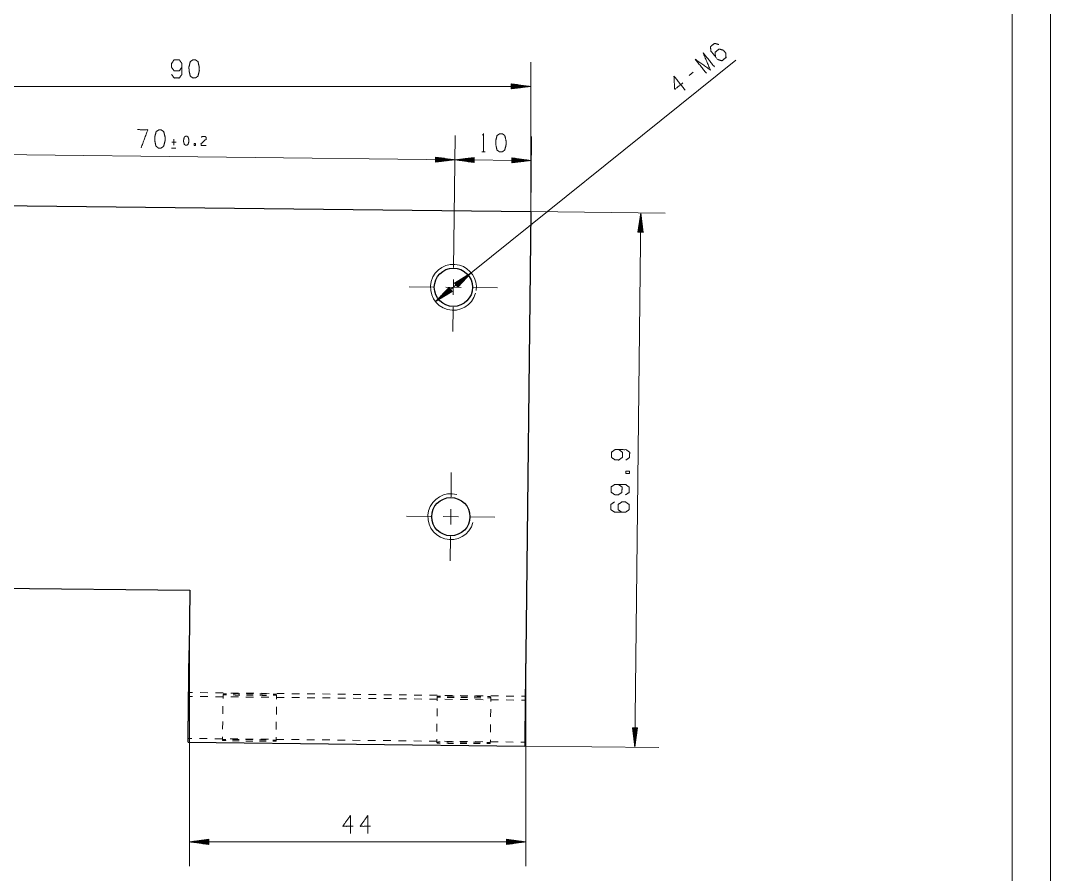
# Model space of a CAD drawing. Header units: millimetres. Extents: x 0 to 420, y 0 to 732.
# Drawn here: x 285.4 to 420, y 66.8 to 178.4 of the extents above; entities that cross this region are included whole.
import ezdxf

# ---------------------------------------------------------------- set-up
doc = ezdxf.new("R2010")
doc.units = ezdxf.units.MM
doc.layers.add('1', color=7, linetype='Continuous', true_color=0xffffff)

msp = doc.modelspace()

# ---------------------------------------------------------------- linework, layer by layer
at = {"layer": '1', "color": 132, "linetype": 'Continuous', "lineweight": 18}
for p, q in [((420, 0), (420, 297)), ((415, 5), (415, 292))]:
    msp.add_line(p, q, dxfattribs=at)
at = {"layer": '1', "color": 13, "linetype": 'Continuous', "lineweight": 18}
for p, q in [((339.63, 141.69), (378.89, 173.24)), ((352.08, 153.46), (352.08, 173.01)), ((352.08, 169.83), (262.08, 169.83)), ((349.54, 170.17), (349.54, 169.5)), ((352.08, 169.83), (349.54, 170.17)), ((349.54, 170.16), (349.57, 170.16)), ((349.54, 170.16), (349.57, 170.16)), ((349.54, 170.11), (349.96, 170.11)), ((349.54, 170.06), (350.34, 170.06)), ((349.54, 170.01), (350.73, 170.01)), ((349.54, 169.96), (351.11, 169.96)), ((349.54, 169.91), (351.5, 169.91)), ((349.54, 169.86), (351.89, 169.86)), ((349.54, 169.5), (352.08, 169.83)), ((349.54, 169.81), (351.89, 169.81)), ((349.54, 169.76), (351.5, 169.76)), ((349.54, 169.71), (351.11, 169.71)), ((349.54, 169.66), (350.73, 169.66)), ((349.54, 169.6), (350.34, 169.6)), ((349.54, 169.55), (349.96, 169.55)), ((349.54, 169.5), (349.57, 169.5)), ((349.54, 169.5), (349.57, 169.5)), ((342.03, 149.34), (342.19, 163.41)), ((342.03, 149.34), (342.19, 163.41)), ((352.08, 153.46), (352.19, 163.3)), ((342.15, 160.24), (272.16, 161.03)), ((339.62, 160.6), (339.61, 159.93)), ((339.61, 160.34), (341.58, 160.32)), ((339.61, 160.29), (341.96, 160.27)), ((339.61, 160.24), (341.96, 160.22)), ((339.61, 159.93), (342.15, 160.24)), ((339.61, 160.19), (341.57, 160.17)), ((339.62, 160.6), (339.65, 160.6)), ((339.62, 160.6), (339.65, 160.6)), ((342.15, 160.24), (339.62, 160.6)), ((339.62, 160.55), (340.03, 160.54)), ((339.62, 160.5), (340.42, 160.49)), ((339.62, 160.45), (340.81, 160.43)), ((339.62, 160.4), (341.19, 160.38)), ((344.7, 160.55), (342.15, 160.24)), ((342.15, 160.24), (344.69, 159.88)), ((342.15, 160.24), (352.15, 160.13)), ((344.69, 160.24), (342.35, 160.26)), ((344.69, 160.19), (342.35, 160.21)), ((344.69, 160.29), (342.73, 160.31)), ((344.7, 160.34), (343.12, 160.36)), ((344.7, 160.39), (343.51, 160.4)), ((344.7, 160.44), (343.89, 160.45)), ((344.7, 160.49), (344.28, 160.49)), ((344.7, 160.54), (344.67, 160.54)), ((344.7, 160.54), (344.67, 160.54)), ((344.69, 159.88), (344.7, 160.55)), ((349.62, 160.49), (349.61, 159.82)), ((349.61, 160.28), (351.19, 160.26)), ((349.61, 160.23), (351.58, 160.21)), ((349.61, 160.18), (351.96, 160.15)), ((349.62, 160.49), (349.65, 160.49)), ((349.62, 160.49), (349.65, 160.49)), ((352.15, 160.13), (349.62, 160.49)), ((349.62, 160.43), (350.03, 160.43)), ((349.62, 160.38), (350.42, 160.37)), ((349.62, 160.33), (350.8, 160.32)), ((339.61, 160.14), (341.19, 160.12)), ((339.61, 160.09), (340.8, 160.08)), ((339.61, 160.04), (340.42, 160.03)), ((339.61, 159.99), (340.03, 159.98)), ((339.61, 159.94), (339.64, 159.94)), ((339.61, 159.94), (339.64, 159.94)), ((344.69, 160.13), (342.73, 160.16)), ((344.69, 160.08), (343.12, 160.1)), ((344.69, 160.03), (343.5, 160.05)), ((344.69, 159.98), (343.89, 159.99)), ((344.69, 159.93), (344.27, 159.94)), ((344.69, 159.88), (344.66, 159.88)), ((344.69, 159.88), (344.66, 159.88)), ((349.61, 160.13), (351.96, 160.1)), ((349.61, 159.82), (352.15, 160.13)), ((349.61, 160.08), (351.57, 160.06)), ((349.61, 160.03), (351.19, 160.01)), ((349.61, 159.98), (350.8, 159.96)), ((349.61, 159.93), (350.41, 159.92)), ((349.61, 159.88), (350.03, 159.87)), ((349.61, 159.83), (349.64, 159.82)), ((349.61, 159.83), (349.64, 159.82)), ((352.08, 153.46), (369.63, 153.26)), ((366.46, 153.3), (365.67, 83.43)), ((366.46, 153.3), (366.09, 150.76)), ((366.3, 150.76), (366.32, 152.33)), ((366.35, 150.76), (366.37, 152.72)), ((366.4, 150.76), (366.43, 153.1)), ((366.45, 150.76), (366.48, 153.1)), ((366.76, 150.75), (366.46, 153.3)), ((366.5, 150.76), (366.53, 152.72)), ((366.55, 150.76), (366.57, 152.33)), ((366.09, 150.76), (366.76, 150.75)), ((366.1, 150.76), (366.1, 150.79)), ((366.1, 150.76), (366.1, 150.79)), ((366.15, 150.76), (366.15, 151.18)), ((366.2, 150.76), (366.21, 151.56)), ((366.25, 150.76), (366.26, 151.95)), ((366.6, 150.76), (366.62, 151.95)), ((366.66, 150.76), (366.66, 151.56)), ((366.71, 150.75), (366.71, 151.17)), ((366.76, 150.75), (366.76, 150.79)), ((366.76, 150.75), (366.76, 150.79)), ((344.3, 145.45), (342.11, 144.12)), ((342.53, 143.6), (344.3, 145.45)), ((342.11, 144.12), (342.53, 143.6)), ((342.12, 144.12), (342.14, 144.14)), ((342.12, 144.12), (342.14, 144.14)), ((342.15, 144.08), (342.48, 144.34)), ((342.18, 144.04), (342.81, 144.54)), ((342.21, 144), (343.14, 144.75)), ((342.24, 143.96), (343.47, 144.95)), ((342.28, 143.92), (343.81, 145.15)), ((342.31, 143.88), (344.14, 145.35)), ((342.34, 143.84), (344.17, 145.31)), ((342.37, 143.8), (343.9, 145.03)), ((342.4, 143.76), (343.63, 144.75)), ((342.44, 143.72), (343.36, 144.47)), ((342.47, 143.68), (343.09, 144.19)), ((341.4, 143.55), (339.63, 141.69)), ((339.63, 141.69), (341.82, 143.02)), ((341.59, 143.3), (339.76, 141.83)), ((341.62, 143.27), (339.79, 141.8)), ((341.56, 143.34), (340.03, 142.12)), ((341.66, 143.23), (340.13, 142)), ((341.53, 143.38), (340.3, 142.4)), ((341.69, 143.19), (340.46, 142.2)), ((341.5, 143.42), (340.57, 142.68)), ((341.72, 143.15), (340.79, 142.4)), ((341.46, 143.46), (340.84, 142.96)), ((341.43, 143.5), (341.11, 143.24)), ((341.75, 143.11), (341.12, 142.6)), ((341.4, 143.54), (341.38, 143.52)), ((341.4, 143.54), (341.38, 143.52)), ((341.82, 143.02), (341.4, 143.55)), ((341.78, 143.07), (341.46, 142.81)), ((341.81, 143.03), (341.79, 143.01)), ((341.81, 143.03), (341.79, 143.01)), ((342.5, 143.64), (342.83, 143.91)), ((342.53, 143.6), (342.56, 143.62)), ((342.53, 143.6), (342.56, 143.62)), ((307.47, 100.02), (307.47, 67.89)), ((351.43, 95.59), (351.43, 67.89)), ((365.36, 85.97), (365.67, 83.43)), ((366.03, 85.97), (365.36, 85.97)), ((365.37, 85.97), (365.37, 85.94)), ((365.37, 85.97), (365.37, 85.94)), ((365.42, 85.97), (365.41, 85.55)), ((365.47, 85.97), (365.46, 85.17)), ((365.52, 85.97), (365.5, 84.78)), ((365.57, 85.97), (365.55, 84.4)), ((365.62, 85.97), (365.6, 84.01)), ((365.67, 85.97), (365.64, 83.62)), ((365.67, 83.43), (366.03, 85.97)), ((365.72, 85.97), (365.69, 83.62)), ((365.77, 85.97), (365.75, 84.01)), ((365.82, 85.97), (365.8, 84.39)), ((365.87, 85.97), (365.86, 84.78)), ((365.92, 85.97), (365.92, 85.16)), ((365.98, 85.97), (365.97, 85.55)), ((366.03, 85.97), (366.03, 85.93)), ((366.03, 85.97), (366.03, 85.93)), ((351.29, 83.59), (368.84, 83.39)), ((310.01, 71.4), (307.47, 71.06)), ((310.01, 71.34), (309.59, 71.34)), ((310.01, 71.39), (309.98, 71.39)), ((310.01, 71.39), (309.98, 71.39)), ((310.01, 70.73), (310.01, 71.4)), ((348.89, 71.4), (348.89, 70.73)), ((351.43, 71.06), (348.89, 71.4)), ((348.89, 71.39), (348.92, 71.39)), ((348.89, 71.39), (348.92, 71.39)), ((348.89, 71.34), (349.3, 71.34)), ((307.47, 71.06), (310.01, 70.73)), ((351.43, 71.06), (307.47, 71.06)), ((310.01, 71.09), (307.67, 71.09)), ((310.01, 71.04), (307.67, 71.04)), ((310.01, 71.14), (308.05, 71.14)), ((310.01, 70.99), (308.05, 70.99)), ((310.01, 71.19), (308.44, 71.19)), ((310.01, 70.93), (308.44, 70.93)), ((310.01, 71.24), (308.82, 71.24)), ((310.01, 70.88), (308.82, 70.88)), ((310.01, 71.29), (309.21, 71.29)), ((310.01, 70.83), (309.21, 70.83)), ((310.01, 70.78), (309.59, 70.78)), ((310.01, 70.73), (309.98, 70.73)), ((310.01, 70.73), (309.98, 70.73)), ((348.89, 71.29), (349.69, 71.29)), ((348.89, 71.24), (350.07, 71.24)), ((348.89, 71.19), (350.46, 71.19)), ((348.89, 71.14), (350.85, 71.14)), ((348.89, 71.09), (351.23, 71.09)), ((348.89, 70.73), (351.43, 71.06)), ((348.89, 71.04), (351.23, 71.04)), ((348.89, 70.99), (350.85, 70.99)), ((348.89, 70.93), (350.46, 70.93)), ((348.89, 70.88), (350.07, 70.88)), ((348.89, 70.83), (349.69, 70.83)), ((348.89, 70.78), (349.3, 70.78)), ((348.89, 70.73), (348.92, 70.73)), ((348.89, 70.73), (348.92, 70.73))]:
    msp.add_line(p, q, dxfattribs=at)
at = {"layer": '1', "color": 95, "linetype": 'Continuous', "lineweight": 18}
for p, q in [((373.3, 171.69), (372.77, 171.27)), ((305.44, 162.95), (305.43, 162.15)), ((305.14, 161.77), (305.71, 161.76)), ((305.72, 162.55), (305.15, 162.56)), ((345.68, 161.29), (346.11, 161.29))]:
    msp.add_line(p, q, dxfattribs=at)
at = {"layer": '1', "color": 252, "linetype": 'Continuous', "lineweight": 25}
for p, q in [((262.08, 154.48), (352.08, 153.46)), ((352.08, 153.46), (351.43, 95.59)), ((261.52, 104.48), (307.52, 103.96)), ((307.52, 103.96), (307.43, 96.09)), ((307.29, 84.09), (351.29, 83.59))]:
    msp.add_line(p, q, dxfattribs=at)
at = {"layer": '1', "color": 252, "linetype": 'Continuous', "lineweight": 18}
for p, q in [((342, 146.16), (342.03, 149.34)), ((341.98, 144.58), (341.95, 142.57)), ((339.38, 143.6), (336.2, 143.64)), ((342.97, 143.56), (340.96, 143.58)), ((344.56, 143.54), (347.73, 143.51)), ((341.94, 140.98), (341.9, 137.81)), ((341.66, 116.17), (341.69, 119.34)), ((341.64, 114.58), (341.62, 112.57)), ((339.04, 113.6), (335.86, 113.64)), ((342.63, 113.56), (340.62, 113.59)), ((344.22, 113.55), (347.39, 113.51)), ((341.6, 110.98), (341.56, 107.81))]:
    msp.add_line(p, q, dxfattribs=at)
at = {"layer": '1', "color": 43, "linetype": 'Continuous', "lineweight": 18}
for p, q in [((307.87, 90.59), (307.37, 90.59)), ((309.87, 90.57), (308.87, 90.58)), ((311.87, 90.54), (310.87, 90.56)), ((311.86, 90.43), (311.86, 90.4)), ((311.86, 90.35), (311.86, 90.32)), ((311.86, 90.32), (311.86, 89.82)), ((313.87, 90.52), (312.87, 90.53)), ((315.87, 90.5), (314.87, 90.51)), ((317.87, 90.48), (316.87, 90.49)), ((318.86, 90.32), (318.86, 90.35)), ((318.86, 90.24), (318.86, 90.27)), ((318.86, 90.24), (318.86, 89.74)), ((319.87, 90.45), (318.87, 90.46)), ((321.86, 90.43), (320.87, 90.44)), ((323.86, 90.41), (322.86, 90.42)), ((325.86, 90.39), (324.86, 90.4)), ((327.86, 90.36), (326.86, 90.37)), ((329.86, 90.34), (328.86, 90.35)), ((331.86, 90.32), (330.86, 90.33)), ((333.86, 90.3), (332.86, 90.31)), ((335.86, 90.27), (334.86, 90.28)), ((337.86, 90.25), (336.86, 90.26)), ((339.86, 90.23), (338.86, 90.24)), ((341.86, 90.21), (340.86, 90.22)), ((343.86, 90.18), (342.86, 90.19)), ((307.36, 90.09), (307.86, 90.08)), ((308.86, 90.07), (309.86, 90.06)), ((310.86, 90.05), (311.86, 90.04)), ((312.86, 90.03), (313.86, 90.01)), ((314.86, 90), (315.86, 89.99)), ((316.86, 89.98), (317.86, 89.97)), ((318.86, 89.96), (319.86, 89.95)), ((320.86, 89.94), (321.86, 89.92)), ((322.86, 89.91), (323.86, 89.9)), ((324.86, 89.89), (325.86, 89.88)), ((326.86, 89.87), (327.86, 89.86)), ((328.86, 89.85), (329.86, 89.83)), ((330.86, 89.82), (331.86, 89.81)), ((332.86, 89.8), (333.86, 89.79)), ((334.86, 89.78), (335.86, 89.77)), ((336.86, 89.76), (337.86, 89.74)), ((338.86, 89.73), (339.86, 89.72)), ((339.86, 90.11), (339.86, 90.09)), ((339.86, 90.03), (339.86, 90)), ((339.86, 90), (339.86, 89.5)), ((340.86, 89.71), (341.86, 89.7)), ((342.86, 89.69), (343.86, 89.68)), ((345.86, 90.16), (344.86, 90.17)), ((344.86, 89.66), (345.86, 89.65)), ((347.86, 90.14), (346.86, 90.15)), ((346.86, 90.01), (346.86, 90.04)), ((346.86, 89.92), (346.86, 89.95)), ((346.86, 89.92), (346.86, 89.42)), ((346.86, 89.64), (347.86, 89.63)), ((349.86, 90.11), (348.86, 90.13)), ((348.86, 89.62), (349.86, 89.61)), ((351.36, 90.1), (350.86, 90.1)), ((350.86, 89.6), (351.36, 89.59)), ((311.85, 88.82), (311.83, 87.82)), ((318.85, 88.74), (318.83, 87.74)), ((339.84, 88.5), (339.83, 87.5)), ((346.84, 88.42), (346.83, 87.42)), ((311.82, 86.82), (311.81, 85.82)), ((318.82, 86.74), (318.81, 85.74)), ((339.82, 86.5), (339.81, 85.5)), ((346.82, 86.42), (346.81, 85.42)), ((311.8, 84.82), (311.8, 84.32)), ((307.8, 84.59), (307.3, 84.6)), ((309.8, 84.57), (308.8, 84.58)), ((311.8, 84.54), (310.8, 84.56)), ((313.8, 84.52), (312.8, 84.53)), ((315.8, 84.5), (314.8, 84.51)), ((317.8, 84.48), (316.8, 84.49)), ((318.8, 84.74), (318.79, 84.24)), ((319.8, 84.45), (318.8, 84.47)), ((321.8, 84.43), (320.8, 84.44)), ((323.8, 84.41), (322.8, 84.42)), ((325.8, 84.39), (324.8, 84.4)), ((327.8, 84.36), (326.8, 84.38)), ((329.8, 84.34), (328.8, 84.35)), ((331.8, 84.32), (330.8, 84.33)), ((333.8, 84.3), (332.8, 84.31)), ((335.8, 84.27), (334.8, 84.28)), ((337.8, 84.25), (336.8, 84.26)), ((339.8, 84.23), (338.8, 84.24)), ((339.8, 84.5), (339.79, 84)), ((341.8, 84.21), (340.8, 84.22)), ((343.8, 84.18), (342.8, 84.19)), ((345.8, 84.16), (344.8, 84.17)), ((346.8, 84.42), (346.79, 83.92)), ((347.8, 84.14), (346.8, 84.15)), ((349.8, 84.12), (348.8, 84.13)), ((351.3, 84.1), (350.8, 84.1))]:
    msp.add_line(p, q, dxfattribs=at)
at = {"layer": '1', "color": 252, "linetype": 'Continuous', "lineweight": 25}
for centre in [(341.97, 143.57), (341.63, 113.58)]:
    msp.add_circle(centre, 2.5, dxfattribs=at)
at = {"layer": '1', "color": 252, "linetype": 'Continuous', "lineweight": 13}
for centre in [(341.97, 143.57), (341.63, 113.58)]:
    msp.add_arc(centre, 3, 75, 345, dxfattribs=at)
at = {"layer": '1', "color": 13, "linetype": 'Continuous', "lineweight": 18}
msp.add_arc((341.97, 143.57), 3, 352.1619, 75, dxfattribs=at)
at = {"layer": '1', "color": 95, "linetype": 'Continuous', "lineweight": 18}
for points, knots in [([(376.22, 173.72), (376.17, 174.29), (376.7, 174.72), (377.26, 174.56), (377.56, 174.19), (377.6, 173.61), (377.06, 173.18), (376.51, 173.35), (375.62, 174.46), (375.57, 175.03), (376.11, 175.46), (376.67, 175.3)], [0, 0, 0.076961, 0.169758, 0.248069, 0.312016, 0.39033, 0.483129, 0.560092, 0.751926, 0.828888, 0.921689, 1, 1]), ([(375.04, 171.55), (373.55, 173.4), (375.56, 171.97), (374.6, 174.24), (376.08, 172.39)], [0, 0, 0.245192, 0.5, 0.754809, 1, 1]), ([(305.14, 171.4), (305.46, 170.93), (306.15, 170.93), (306.48, 171.4), (306.48, 172.83), (306.15, 173.3), (305.46, 173.3), (305.14, 172.83), (305.12, 172.35), (305.46, 171.88), (306.15, 171.88), (306.48, 172.35)], [0, 0, 0.076855, 0.169524, 0.247728, 0.439296, 0.5175, 0.610168, 0.687023, 0.750924, 0.829128, 0.921796, 1, 1]), ([(308.25, 170.93), (308.58, 171.18), (308.76, 171.88), (308.76, 172.35), (308.58, 173.08), (308.25, 173.3), (307.91, 173.3), (307.58, 173.08), (307.4, 172.35), (307.42, 171.88), (307.58, 171.18), (307.91, 170.93), (308.25, 170.93)], [0, 0, 0.067524, 0.18397, 0.260582, 0.380941, 0.446138, 0.500304, 0.565503, 0.685862, 0.762527, 0.878307, 0.945834, 1, 1]), ([(371.94, 170.28), (370.89, 169.44), (370.79, 171.18), (372.27, 169.33)], [0, 0, 0.245873, 0.565297, 1, 1]), ([(301.15, 161.79), (302.02, 164.16), (300.68, 164.18)], [0, 0, 0.652471, 1, 1]), ([(303.76, 161.77), (304.1, 162.01), (304.28, 162.71), (304.29, 163.18), (304.12, 163.91), (303.79, 164.14), (303.45, 164.14), (303.11, 163.92), (302.93, 163.2), (302.94, 162.72), (303.09, 162.02), (303.42, 161.77), (303.76, 161.77)], [0, 0, 0.067525, 0.183972, 0.260584, 0.380945, 0.446141, 0.500307, 0.565505, 0.685865, 0.762529, 0.878311, 0.945837, 1, 1]), ([(307.12, 162.13), (307.29, 162.26), (307.39, 162.61), (307.39, 162.84), (307.3, 163.21), (307.14, 163.32), (306.97, 163.32), (306.8, 163.21), (306.71, 162.85), (306.71, 162.61), (306.79, 162.26), (306.96, 162.14), (307.12, 162.13)], [0, 0, 0.067525, 0.183971, 0.260583, 0.380941, 0.446143, 0.500303, 0.565506, 0.685864, 0.76253, 0.878311, 0.945833, 1, 1]), ([(309, 163.19), (309.16, 163.3), (309.5, 163.29), (309.67, 163.18), (309.67, 162.94), (308.98, 162.35), (308.99, 162.11), (309.66, 162.1)], [0, 0, 0.069695, 0.19298, 0.265273, 0.350226, 0.674739, 0.759752, 1, 1]), ([(345.78, 163.47), (345.92, 163.66), (345.9, 161.29)], [0, 0, 0.093489, 1, 1]), ([(348.33, 161.26), (348.67, 161.51), (348.86, 162.21), (348.86, 162.68), (348.69, 163.41), (348.36, 163.64), (348.02, 163.64), (347.68, 163.42), (347.5, 162.7), (347.51, 162.22), (347.66, 161.52), (348, 161.27), (348.33, 161.26)], [0, 0, 0.067526, 0.183972, 0.260584, 0.380944, 0.446146, 0.500306, 0.565504, 0.685863, 0.762529, 0.87831, 0.945833, 1, 1]), ([(308.09, 162.12), (308.26, 162.12), (308.27, 162.36), (308.1, 162.36), (308.09, 162.12)], [0, 0, 0.207072, 0.499987, 0.707085, 1, 1]), ([(364.52, 120.99), (365, 121.31), (365.01, 122), (364.54, 122.34), (363.11, 122.35), (362.63, 122.02), (362.63, 121.33), (363.1, 121.01), (363.57, 120.99), (364.05, 121.32), (364.06, 122.01), (363.59, 122.35)], [0, 0, 0.076857, 0.169526, 0.247727, 0.439295, 0.5175, 0.610169, 0.687025, 0.750924, 0.829129, 0.921798, 1, 1]), ([(364.98, 119.21), (364.98, 119.54), (364.51, 119.55), (364.5, 119.21), (364.98, 119.21)], [0, 0, 0.207084, 0.500013, 0.707096, 1, 1]), ([(364.47, 116.44), (364.95, 116.75), (364.96, 117.44), (364.49, 117.78), (363.06, 117.8), (362.58, 117.47), (362.58, 116.78), (363.05, 116.46), (363.52, 116.43), (364, 116.76), (364.01, 117.45), (363.54, 117.79)], [0, 0, 0.076857, 0.169525, 0.247728, 0.439295, 0.5175, 0.610169, 0.687024, 0.750929, 0.829129, 0.921798, 1, 1]), ([(363.97, 114.17), (363.5, 114.49), (363.51, 115.18), (363.99, 115.51), (364.46, 115.51), (364.93, 115.17), (364.92, 114.48), (364.45, 114.16), (363.02, 114.18), (362.55, 114.5), (362.56, 115.19), (363.04, 115.52)], [0, 0, 0.076962, 0.16976, 0.248074, 0.312019, 0.390329, 0.483127, 0.560091, 0.751926, 0.828889, 0.921686, 1, 1]), ([(328.85, 73.1), (327.51, 73.1), (328.52, 74.53), (328.52, 72.15)], [0, 0, 0.245869, 0.565294, 1, 1]), ([(331.13, 73.1), (329.78, 73.1), (330.79, 74.53), (330.79, 72.15)], [0, 0, 0.245869, 0.565294, 1, 1])]:
    msp.add_open_spline(points, degree=1, knots=knots, dxfattribs=at)
at = {"layer": '1', "color": 252, "linetype": 'Continuous', "lineweight": 25}
for points, knots in [([(307.29, 84.09), (307.3, 84.5), (307.3, 85), (307.32, 86.57), (307.33, 87.6), (307.36, 90.09), (307.39, 92.98), (307.43, 96.09)], [0, 0, 0.034077, 0.076124, 0.206652, 0.292898, 0.500005, 0.741184, 1, 1]), ([(351.43, 95.59), (351.41, 94.02), (351.37, 91), (351.36, 89.59), (351.33, 87.11), (351.31, 85.2), (351.29, 84), (351.29, 83.59)], [0, 0, 0.130525, 0.382681, 0.499996, 0.707102, 0.866021, 0.965923, 1, 1])]:
    msp.add_open_spline(points, degree=1, knots=knots, dxfattribs=at)
at = {"layer": '1', "color": 43, "linetype": 'Continuous', "lineweight": 18}
for points, knots in [([(312.3, 90.44), (312.27, 90.44), (311.97, 90.44), (311.86, 90.43)], [0, 0, 0.082524, 0.766586, 1, 1]), ([(311.86, 90.32), (311.96, 90.31), (312.26, 90.3), (312.3, 90.29)], [0, 0, 0.233385, 0.917444, 1, 1]), ([(313.17, 90.27), (313.37, 90.27), (314.05, 90.26)], [0, 0, 0.228163, 1, 1]), ([(314.05, 90.44), (313.38, 90.45), (313.18, 90.45)], [0, 0, 0.771839, 1, 1]), ([(315.8, 90.43), (315.79, 90.43), (314.94, 90.44), (314.93, 90.44)], [0, 0, 0.017952, 0.982073, 1, 1]), ([(314.92, 90.24), (314.94, 90.24), (315.78, 90.23), (315.8, 90.23)], [0, 0, 0.017952, 0.982072, 1, 1]), ([(317.55, 90.4), (317.35, 90.4), (316.68, 90.41)], [0, 0, 0.228163, 1, 1]), ([(316.68, 90.23), (317.35, 90.22), (317.55, 90.22)], [0, 0, 0.771839, 1, 1]), ([(318.86, 90.35), (318.76, 90.36), (318.46, 90.37), (318.43, 90.38)], [0, 0, 0.233387, 0.917444, 1, 1]), ([(318.43, 90.23), (318.46, 90.23), (318.76, 90.23), (318.86, 90.24)], [0, 0, 0.082524, 0.766586, 1, 1]), ([(340.3, 90.13), (340.26, 90.13), (339.96, 90.12), (339.86, 90.11)], [0, 0, 0.082528, 0.766575, 1, 1]), ([(339.86, 90), (339.96, 89.99), (340.26, 89.98), (340.3, 89.98)], [0, 0, 0.233434, 0.917492, 1, 1]), ([(342.05, 90.13), (341.37, 90.13), (341.17, 90.13)], [0, 0, 0.771844, 1, 1]), ([(341.17, 89.96), (341.37, 89.95), (342.05, 89.94)], [0, 0, 0.228163, 1, 1]), ([(343.8, 90.11), (343.78, 90.11), (342.94, 90.12), (342.93, 90.12)], [0, 0, 0.017952, 0.982049, 1, 1]), ([(342.92, 89.93), (342.94, 89.93), (343.78, 89.92), (343.8, 89.92)], [0, 0, 0.017929, 0.982049, 1, 1]), ([(344.67, 89.91), (345.35, 89.91), (345.55, 89.91)], [0, 0, 0.771844, 1, 1]), ([(345.55, 90.08), (345.35, 90.09), (344.68, 90.1)], [0, 0, 0.228163, 1, 1]), ([(346.42, 89.91), (346.46, 89.91), (346.76, 89.91), (346.86, 89.92)], [0, 0, 0.082524, 0.766537, 1, 1]), ([(346.86, 90.04), (346.76, 90.05), (346.46, 90.06), (346.43, 90.06)], [0, 0, 0.233396, 0.917487, 1, 1]), ([(312.23, 84.45), (312.2, 84.45), (311.9, 84.44), (311.8, 84.43)], [0, 0, 0.082524, 0.766585, 1, 1]), ([(311.8, 84.32), (311.9, 84.31), (312.2, 84.3), (312.23, 84.29)], [0, 0, 0.233433, 0.917444, 1, 1]), ([(313.98, 84.44), (313.31, 84.45), (313.11, 84.45)], [0, 0, 0.771839, 1, 1]), ([(313.11, 84.27), (313.31, 84.27), (313.98, 84.26)], [0, 0, 0.228163, 1, 1]), ([(314.86, 84.25), (314.87, 84.24), (315.72, 84.24), (315.73, 84.24)], [0, 0, 0.017952, 0.982049, 1, 1]), ([(315.73, 84.43), (315.72, 84.43), (314.88, 84.44), (314.86, 84.44)], [0, 0, 0.017952, 0.982049, 1, 1]), ([(317.48, 84.4), (317.28, 84.4), (316.61, 84.41)], [0, 0, 0.228168, 1, 1]), ([(316.61, 84.23), (317.28, 84.22), (317.48, 84.22)], [0, 0, 0.77182, 1, 1]), ([(318.8, 84.35), (318.69, 84.36), (318.4, 84.38), (318.36, 84.38)], [0, 0, 0.233397, 0.917488, 1, 1]), ([(318.36, 84.23), (318.39, 84.23), (318.69, 84.23), (318.79, 84.24)], [0, 0, 0.082524, 0.766585, 1, 1]), ([(340.23, 84.13), (340.2, 84.13), (339.9, 84.12), (339.79, 84.12)], [0, 0, 0.082481, 0.766574, 1, 1]), ([(339.79, 84), (339.9, 83.99), (340.19, 83.98), (340.23, 83.98)], [0, 0, 0.233433, 0.917491, 1, 1]), ([(341.98, 84.13), (341.31, 84.13), (341.11, 84.13)], [0, 0, 0.771844, 1, 1]), ([(341.11, 83.96), (341.3, 83.95), (341.98, 83.94)], [0, 0, 0.228163, 1, 1]), ([(342.86, 83.93), (342.87, 83.93), (343.71, 83.92), (343.73, 83.92)], [0, 0, 0.017952, 0.982049, 1, 1]), ([(343.73, 84.11), (343.72, 84.11), (342.87, 84.12), (342.86, 84.12)], [0, 0, 0.017929, 0.982049, 1, 1]), ([(345.48, 84.08), (345.28, 84.09), (344.61, 84.1)], [0, 0, 0.228163, 1, 1]), ([(344.61, 83.91), (345.28, 83.91), (345.48, 83.91)], [0, 0, 0.771839, 1, 1]), ([(346.79, 84.04), (346.69, 84.05), (346.39, 84.06), (346.36, 84.06)], [0, 0, 0.233433, 0.917491, 1, 1]), ([(346.36, 83.91), (346.39, 83.91), (346.69, 83.92), (346.79, 83.92)], [0, 0, 0.082528, 0.766575, 1, 1])]:
    msp.add_open_spline(points, degree=1, knots=knots, dxfattribs=at)

doc.saveas('drawing.dxf')
